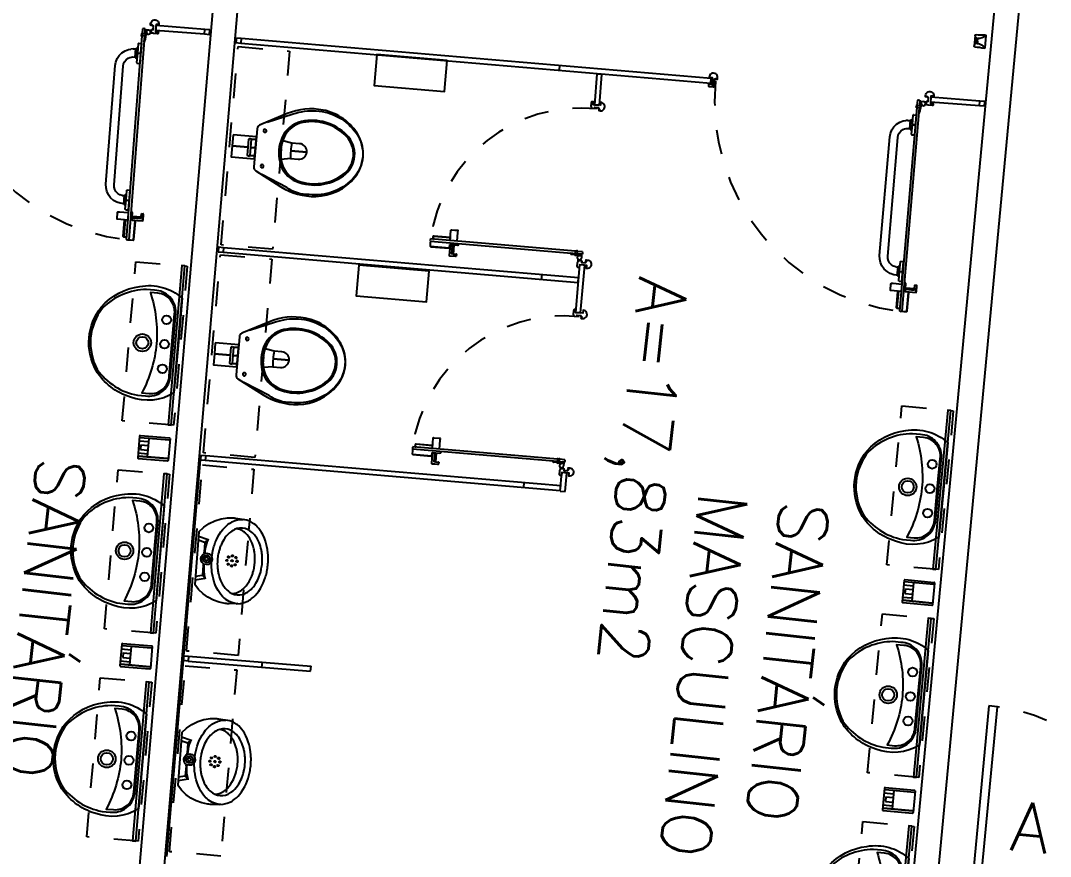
# Model space of a CAD drawing. Extents: x 26 to 324, y 73 to 188.
# Drawn here: x 210.87 to 215.062, y 116.061 to 119.464 of the extents above; entities that cross this region are included whole.
import ezdxf

# ---------------------------------------------------------------- set-up
doc = ezdxf.new("R2010")
doc.units = 0
doc.header["$LTSCALE"] = 0.01
doc.header["$MEASUREMENT"] = 0
doc.linetypes.add('CONTINU', pattern=[0])
doc.linetypes.add('HIDDEN', pattern=[0.375, 0.25, -0.125])
doc.layers.get('0').update_dxf_attribs({"linetype": 'CONTINUOUS'})
for name, color, linetype in [('AR-ALV', 2, 'CONTINUOUS'), ('AR-ALV-VT1', 2, 'CONTINUOUS'), ('AR-DIV-SAN', 2, 'CONTINUOUS'), ('AR-ESQ', 2, 'CONTINUOUS'), ('AR-SAN', 7, 'CONTINUOUS'), ('AR-SUS', 1, 'HIDDEN'), ('AREA', 2, 'CONTINUOUS'), ('BL-DIV-PRJ', 2, 'HIDDEN'), ('BL-DIV-VT2', 2, 'CONTINUOUS'), ('BL-ESQ-02', 62, 'CONTINUOUS'), ('BL-ESQ-PRJ', 1, 'HIDDEN'), ('BL-POR-01', 2, 'CONTINUOUS'), ('BL-POR-02', 1, 'CONTINUOUS'), ('BL-POR-PRJ', 1, 'HIDDEN'), ('BL-SAN-01', 1, 'CONTINUOUS'), ('BL-SAN-02', 1, 'CONTINUOUS'), ('DT-ESQ-VT1', 1, 'CONTINUOUS')]:
    doc.layers.add(name, color=color, linetype=linetype)
doc.styles.get("Standard").update_dxf_attribs({"font": 'simplex.shx'})
doc.styles.add('UNB-100-1', font='simplex.shx', dxfattribs={"height": 0.2})

# ---------------------------------------------------------------- blocks, each defined once
blk = doc.blocks.new('pm01-p')
at = {"layer": 'BL-ESQ-02', "color": 2}
for p, q in [((0.01, 0.025), (0.01, 0.125)), ((0.04, 0.125), (0.01, 0.125)), ((0.04, 0.025), (0.04, 0.125)), ((0.04, 0.025), (0.01, 0.025))]:
    blk.add_line(p, q, dxfattribs=at)
for points in [[(0.041, 0.926), (0.041, 0.126), (0.076, 0.126), (0.076, 0.926)], [(0.04, 0.075), (0.04, 0.09), (0.05, 0.09), (0.05, 0.075)], [(0.842, 0.075), (0.842, 0.09), (0.832, 0.09), (0.832, 0.075)], [(0.872, 0.025), (0.842, 0.025), (0.842, 0.125), (0.872, 0.125)]]:
    blk.add_lwpolyline(points, close=True, dxfattribs=at)
at = {"layer": 'BL-ESQ-02', "color": 1}
for points in [[(0, 0.1275), (0, 0.15), (-0.0225, 0.15), (-0.0225, 0.1505), (0.0005, 0.1505), (0.0005, 0.1275)], [(0, 0.0225), (0, 0), (-0.0225, 0), (-0.0225, -0.0005), (0.0005, -0.0005), (0.0005, 0.0225)]]:
    blk.add_lwpolyline(points, close=True, dxfattribs=at)
at = {"layer": 'BL-ESQ-02', "color": 2}
blk.add_lwpolyline([(0.01, 0.115), (0, 0.115), (0, 0.035), (0.01, 0.035)], dxfattribs=at)
at = {"layer": 'BL-ESQ-PRJ', "color": 1}
blk.add_arc((0.041, 0.126), 0.8008, 1.0013, 87.4949, dxfattribs=at)
at = {"layer": 'DT-ESQ-VT1'}
for points in [[(0.041, 0.126), (0.066, 0.126), (0.066, 0.125), (0.041, 0.125)], [(0.04, 0.125), (0.04, 0.1), (0.041, 0.1), (0.041, 0.125)]]:
    blk.add_lwpolyline(points, close=True, dxfattribs=at)
blk = doc.blocks.new('espe 65x80-p')
at = {"layer": 'BL-SAN-02'}
blk.add_lwpolyline([(-0.325, 0), (0.325, 0), (0.325, -0.0125), (-0.325, -0.0125)], close=True, dxfattribs=at)
blk = doc.blocks.new('sbsp01-p')
at = {"layer": 'BL-SAN-01'}
for p, q in [((-0.0444, 0), (0.0444, 0)), ((-0.0469, -0.122), (-0.0469, -0.0025)), ((-0.0376, -0.0025), (-0.0376, -0.122)), ((0.0376, -0.122), (0.0376, -0.0025)), ((0.0376, -0.0025), (0.0376, -0.122)), ((0.0469, -0.122), (0.0469, -0.0025)), ((-0.0444, -0.1245), (0.0444, -0.1245)), ((-0.0376, -0.0861), (0.0376, -0.0861))]:
    blk.add_line(p, q, dxfattribs=at)
for centre, start, end in [((-0.0444, -0.0025), 90, 180), ((0.0444, -0.0025), 360, 90), ((-0.0351, -0.0025), 90, 180), ((0.0351, -0.0025), 360, 90), ((-0.0444, -0.122), 180, 270), ((-0.0351, -0.122), 180, 270), ((0.0351, -0.122), 270, 360), ((0.0444, -0.122), 270, 360)]:
    blk.add_arc(centre, 0.0025, start, end, dxfattribs=at)
at = {"layer": 'BL-SAN-02'}
for p, q in [((-0.0247, -0.1245), (-0.0247, -0.0861)), ((-0.0096, -0.1161), (-0.0096, -0.0861)), ((-0.0096, -0.1161), (0.0096, -0.1161)), ((0.0096, -0.1161), (0.0096, -0.0861)), ((0.0247, -0.1245), (0.0247, -0.0861))]:
    blk.add_line(p, q, dxfattribs=at)
blk = doc.blocks.new('lvtr-rv02-p')
at = {"layer": 'BL-SAN-01'}
for points in [[(0, -0.3635, -0.144168), (-0.1293, -0.3244, -0.185604), (-0.226, -0.175, -0.232284), (-0.1936, 0), (0, 0), (0.1936, 0, -0.232284), (0.226, -0.175, -0.185604), (0.1293, -0.3244, -0.144168)], [(0, -0.0248), (-0.1266, -0.0248, 0.424817), (-0.2051, -0.1005), (-0.2051, -0.1305, -0.098986), (0, -0.0877, -0.098986), (0.2051, -0.1305), (0.2051, -0.1005, 0.424817), (0.1266, -0.0248)]]:
    blk.add_lwpolyline(points, format="xyb", close=True, dxfattribs=at)
blk.add_lwpolyline([(0, -0.0204), (-0.1332, -0.0204, 0.414534), (-0.216, -0.114), (-0.216, -0.1469, 0.196692), (-0.1255, -0.3189, 0.143936), (0, -0.3569, 0.143936), (0.1255, -0.3189, 0.196692), (0.216, -0.1469), (0.216, -0.114, 0.414534), (0.1332, -0.0204), (0, -0.0204)], format="xyb", dxfattribs=at)
blk.add_circle((0.0012, -0.1456), 0.0246, dxfattribs=at)
at = {"layer": 'BL-SAN-02'}
for centre, radius in [((-0.1, -0.0552), 0.0181), ((-0.0004, -0.0552), 0.0181), ((0.1, -0.0552), 0.0181), ((0.0012, -0.1456), 0.0355)]:
    blk.add_circle(centre, radius, dxfattribs=at)
blk = doc.blocks.new('brra-ap01-p')
at = {"layer": 'BL-POR-02', "linetype": 'CONTINU'}
for points in [[(-0.3399, 0), (-0.2586, 0)], [(-0.3399, -0.0112), (-0.3399, 0)], [(-0.3399, -0.0112), (-0.3396, -0.0122)], [(-0.3396, -0.0122), (-0.3388, -0.0129)], [(-0.3388, -0.0129), (-0.3378, -0.0132)], [(-0.3378, -0.0132), (-0.3008, -0.0132)], [(-0.3193, -0.0191), (-0.3193, -0.0132)], [(-0.3193, -0.0191), (-0.2795, -0.0191)], [(-0.3193, -0.0191), (-0.319, -0.0201)], [(-0.319, -0.0201), (-0.3183, -0.0208)], [(-0.3183, -0.0208), (-0.3173, -0.0211)], [(-0.3173, -0.0211), (-0.2815, -0.0211)], [(-0.3159, -0.0211), (-0.3154, -0.0357)], [(-0.3154, -0.0357), (-0.3119, -0.0501)], [(-0.3008, -0.0132), (-0.3008, 0)], [(-0.3008, -0.003), (-0.2992, -0.003)], [(-0.2992, -0.0132), (-0.2992, 0)], [(-0.2992, -0.0132), (-0.2607, -0.0132)], [(-0.2829, -0.0303), (-0.2829, -0.0211)], [(-0.2829, -0.0303), (-0.2807, -0.0398)], [(-0.2815, -0.0211), (-0.2805, -0.0208)], [(-0.2807, -0.0398), (-0.276, -0.0488)], [(-0.2805, -0.0208), (-0.2798, -0.0201)], [(-0.2798, -0.0201), (-0.2795, -0.0191)], [(-0.2795, -0.0191), (-0.2795, -0.0132)], [(-0.2607, -0.0132), (-0.2596, -0.0129)], [(-0.2596, -0.0129), (-0.2589, -0.0122)], [(-0.2589, -0.0122), (-0.2586, -0.0112)], [(-0.2586, -0.0112), (-0.2586, 0)], [(0.3399, 0), (0.2586, 0)], [(0.2586, -0.0112), (0.2586, 0)], [(0.2589, -0.0122), (0.2586, -0.0112)], [(0.2596, -0.0129), (0.2589, -0.0122)], [(0.2607, -0.0132), (0.2596, -0.0129)], [(0.2992, -0.0132), (0.2607, -0.0132)], [(0.2795, -0.0191), (0.2795, -0.0132)], [(0.2795, -0.0191), (0.3193, -0.0191)], [(0.2795, -0.0191), (0.2798, -0.0201)], [(0.2797, -0.0424), (0.282, -0.0361)], [(0.2798, -0.0201), (0.2805, -0.0208)], [(0.2805, -0.0208), (0.2815, -0.0211)], [(0.2815, -0.0211), (0.3173, -0.0211)], [(0.282, -0.0361), (0.2829, -0.0303)], [(0.2829, -0.0303), (0.2829, -0.0211)], [(0.2992, -0.0132), (0.2992, 0)], [(0.3008, -0.003), (0.2992, -0.003)], [(0.3008, -0.0132), (0.3008, 0)], [(0.3378, -0.0132), (0.3008, -0.0132)], [(0.3119, -0.0501), (0.3143, -0.0404)], [(0.3155, -0.0319), (0.3143, -0.0404)], [(0.3155, -0.0319), (0.3159, -0.0211)], [(0.3173, -0.0211), (0.3183, -0.0208)], [(0.3183, -0.0208), (0.319, -0.0201)], [(0.319, -0.0201), (0.3193, -0.0191)], [(0.3193, -0.0191), (0.3193, -0.0132)], [(0.3388, -0.0129), (0.3378, -0.0132)], [(0.3396, -0.0122), (0.3388, -0.0129)], [(0.3399, -0.0112), (0.3396, -0.0122)], [(0.3399, -0.0112), (0.3399, 0)], [(-0.3119, -0.0501), (-0.3054, -0.0639)], [(-0.3054, -0.0639), (-0.296, -0.0763)], [(-0.296, -0.0763), (-0.2842, -0.0864)], [(-0.276, -0.0488), (-0.269, -0.0566)], [(-0.269, -0.0566), (-0.2605, -0.0622)], [(-0.2605, -0.0622), (-0.2514, -0.0655)], [(-0.2514, -0.0655), (-0.2423, -0.0665)], [(-0.2423, -0.0665), (0.2423, -0.0665)], [(0.2423, -0.0665), (0.2514, -0.0655)], [(0.2514, -0.0655), (0.2605, -0.0622)], [(0.2605, -0.0622), (0.269, -0.0566)], [(0.269, -0.0566), (0.276, -0.0488)], [(0.276, -0.0488), (0.2797, -0.0424)], [(0.2842, -0.0864), (0.296, -0.0763)], [(0.296, -0.0763), (0.3054, -0.0639)], [(0.3054, -0.0639), (0.3119, -0.0501)], [(-0.2842, -0.0864), (-0.2709, -0.0938)], [(-0.2709, -0.0938), (-0.2567, -0.0981)], [(-0.2567, -0.0981), (-0.2423, -0.0995)], [(-0.2423, -0.0995), (0.2423, -0.0995)], [(0.2423, -0.0995), (0.2567, -0.0981)], [(0.2567, -0.0981), (0.2709, -0.0938)], [(0.2709, -0.0938), (0.2842, -0.0864)]]:
    blk.add_lwpolyline(points, dxfattribs=at)
blk = doc.blocks.new('PB 02-P')
at = {"layer": 'BL-POR-01'}
for p, q in [((0.0011, -0.0122), (0.0031, -0.0112)), ((0.0011, -0.0122), (0.0011, -0.0162)), ((0.0011, -0.0162), (0.0031, -0.0172)), ((0.8406, -0.0068), (0.8406, -0.0283)), ((0.8406, -0.027), (0.8406, -0.0323)), ((0.8406, -0.027), (0.8406, -0.0323)), ((0.8434, -0.0283), (0.8406, -0.0283)), ((0.8406, -0.0376), (0.8406, -0.0323)), ((0.8406, -0.0376), (0.8406, -0.0323)), ((0.8406, -0.0363), (0.8406, -0.8679)), ((0.8434, -0.0363), (0.8406, -0.0363)), ((0.8506, -0.0068), (0.8506, -0.0283)), ((0.8546, -0.0098), (0.8506, -0.0098)), ((0.8506, -0.0098), (0.8506, -0.0283)), ((0.8546, -0.0283), (0.8506, -0.0283)), ((0.8506, -0.0363), (0.8506, -0.8679)), ((0.8546, -0.0363), (0.8506, -0.0363)), ((0.8506, -0.0363), (0.8506, -0.0598)), ((0.8546, -0.0283), (0.8536, -0.0283)), ((0.8546, -0.0363), (0.8536, -0.0363)), ((0.8546, -0.0098), (0.8661, -0.0098)), ((0.8546, -0.027), (0.8546, -0.0323)), ((0.8546, -0.0376), (0.8546, -0.0323)), ((0.8576, -0.0098), (0.8576, -0.0183)), ((0.8755, -0.0098), (0.8755, -0.0219)), ((0.8406, -0.7883), (0.8406, -0.7903)), ((0.8406, -0.8583), (0.8406, -0.8563)), ((0.8506, -0.8659), (0.8506, -0.8679))]:
    blk.add_line(p, q, dxfattribs=at)
at = {"layer": 'BL-POR-01', "extrusion": (0, 0, -1)}
blk.add_line((0.8775, -0.0218), (0.8775, -0.0074), dxfattribs=at)
at = {"layer": 'BL-POR-01'}
for points in [[(0.0031, -0.0112), (0.0121, -0.0112), (0.0121, -0.0065), (0.0096, -0.0079), (0.0096, 0.0079), (0.0121, 0.0065), (0.0121, 0.0097), (0.0161, 0.0097, 0.414214), (0.0166, 0.0102), (0.0166, 0.0107), (0.0155, 0.0107), (0.0155, 0.0122), (0.0206, 0.0122), (0.0206, 0.0107), (0.0196, 0.0107), (0.0196, 0.0102, 0.414214), (0.0201, 0.0097), (0.0221, 0.0097), (0.0221, 0.0157, 1.020821), (-0.0119, 0.015), (0, 0.015), (0, -0.015), (-0.012, -0.015), (-0.0119, -0.0193, 0.414214), (-0.0079, -0.0233), (0.0081, -0.0233, 0.414214), (0.0121, -0.0193), (0.0121, -0.0172), (0.0031, -0.0172)], [(0.8775, -0.0074), (0.8821, -0.0065), (0.8846, -0.0079), (0.8846, 0.0079), (0.8821, 0.0065), (0.8821, 0.0097), (0.8782, 0.0097, -0.414214), (0.8777, 0.0102), (0.8777, 0.0107), (0.8787, 0.0107), (0.8787, 0.0122), (0.8736, 0.0122), (0.8736, 0.0107), (0.8747, 0.0107), (0.8747, 0.0102, -0.414214), (0.8742, 0.0097), (0.8721, 0.0097), (0.8721, 0.0157, -1.020821), (0.9061, 0.015), (0.8942, 0.015), (0.8942, -0.015), (0.9062, -0.015), (0.9061, -0.0193, -0.414214), (0.9021, -0.0233), (0.8861, -0.0233, 0.164993), (0.881, -0.0218), (0.8761, -0.0218)]]:
    blk.add_lwpolyline(points, format="xyb", dxfattribs=at)
for centre, radius, start, end in [((0.8456, -0.0183), 0.0125, 66.4218, 113.5782), ((0.8548, -0.0376), 0.0002, 180, 270), ((0.8661, -0.0183), 0.0085, 180, 53.1302), ((0.8661, -0.0183), 0.0085, 303.9765, 90), ((0.8761, -0.0258), 0.004, 90, 143.1302), ((0.8755, -0.0078), 0.002, 270, 0.0482), ((0.8456, -0.8564), 0.0125, 246.4218, 293.5782), ((0.8691, -0.8663), 0.00152, 269.3504, 0)]:
    blk.add_arc(centre, radius, start, end, dxfattribs=at)
at = {"layer": 'BL-POR-02'}
for p, q in [((0.8386, -0.0275), (0.8386, -0.0323)), ((0.8386, -0.0371), (0.8386, -0.0323)), ((0.8387, -0.0273), (0.8391, -0.0269)), ((0.8387, -0.0373), (0.8391, -0.0377)), ((0.8404, -0.0268), (0.8393, -0.0268)), ((0.8404, -0.0378), (0.8393, -0.0378)), ((0.8506, -0.0283), (0.8406, -0.0283)), ((0.8506, -0.0363), (0.8406, -0.0363)), ((0.8546, -0.0098), (0.8546, -0.0283)), ((0.8546, -0.0363), (0.8546, -0.0518)), ((0.8559, -0.0268), (0.8548, -0.0268)), ((0.8559, -0.0378), (0.8548, -0.0378)), ((0.8565, -0.0273), (0.8561, -0.0269)), ((0.8565, -0.0373), (0.8561, -0.0377)), ((0.8566, -0.0275), (0.8566, -0.0323)), ((0.8566, -0.0371), (0.8566, -0.0323)), ((0.7966, -0.7847), (0.7966, -0.7627)), ((0.7971, -0.7622), (0.7971, -0.7597)), ((0.7971, -0.7852), (0.7971, -0.7622)), ((0.7971, -0.7878), (0.7971, -0.7852)), ((0.8051, -0.7592), (0.7976, -0.7592)), ((0.8406, -0.7883), (0.7976, -0.7883)), ((0.8406, -0.7592), (0.8051, -0.7592)), ((0.8051, -0.7592), (0.8051, -0.7592)), ((0.8286, -0.7883), (0.8286, -0.8563)), ((0.8406, -0.7883), (0.8286, -0.7883)), ((0.8296, -0.7883), (0.8296, -0.8563)), ((0.8571, -0.7879), (0.8571, -0.7569)), ((0.8586, -0.7879), (0.8571, -0.7879)), ((0.8586, -0.7711), (0.8941, -0.7711)), ((0.8586, -0.7879), (0.8586, -0.7711)), ((0.8586, -0.7778), (0.8941, -0.7778)), ((0.8586, -0.7869), (0.9016, -0.7869)), ((0.8691, -0.7879), (0.8586, -0.7879)), ((0.8706, -0.8664), (0.8706, -0.7894)), ((0.8941, -0.7711), (0.8941, -0.7583)), ((0.8941, -0.7711), (0.8941, -0.7778)), ((0.8946, -0.7578), (0.9016, -0.7578)), ((0.9021, -0.7608), (0.9021, -0.7583)), ((0.9021, -0.7838), (0.9021, -0.7608)), ((0.9021, -0.7864), (0.9021, -0.7838)), ((0.9026, -0.7833), (0.9026, -0.7613)), ((0.8406, -0.8573), (0.8306, -0.8573)), ((0.8406, -0.8583), (0.8306, -0.8583)), ((0.8506, -0.8679), (0.8586, -0.8679)), ((0.8586, -0.8679), (0.8691, -0.8679))]:
    blk.add_line(p, q, dxfattribs=at)
for points in [[(0.8286, -0.8565), (0.8286, -0.8565, -0.414214), (0.8271, -0.855), (0.8271, -0.7913, -0.414214), (0.8286, -0.7898)], [(0.8706, -0.8664), (0.8706, -0.8664, 0.414214), (0.8721, -0.8649), (0.8721, -0.7909, 0.414214), (0.8706, -0.7894)]]:
    blk.add_lwpolyline(points, format="xyb", dxfattribs=at)
for centre, radius, start, end in [((0.8388, -0.0275), 0.0002, 135, 180), ((0.8388, -0.0371), 0.0002, 180, 225), ((0.8393, -0.027), 0.0002, 90, 135), ((0.8393, -0.0376), 0.0002, 225, 270), ((0.8404, -0.027), 0.0002, 0, 90), ((0.8404, -0.0376), 0.0002, 270, 0), ((0.8548, -0.027), 0.0002, 90, 180), ((0.8559, -0.027), 0.0002, 45, 90), ((0.8559, -0.0376), 0.0002, 270, 315), ((0.8564, -0.0275), 0.0002, 0, 45), ((0.8564, -0.0275), 0.0002, 0, 45), ((0.8564, -0.0371), 0.0002, 315, 0), ((0.8438, -0.0523), 0.0108, 316.1986, 2.6893), ((0.8518, -0.757), 0.00526, 1.1472, 103.7156), ((0.7971, -0.7627), 0.0005, 90, 180), ((0.7971, -0.7847), 0.0005, 180, 270), ((0.7976, -0.7597), 0.0005, 90, 180), ((0.7976, -0.7878), 0.0005, 180, 270), ((0.8691, -0.7894), 0.0015, 0, 90), ((0.8946, -0.7583), 0.0005, 90, 180), ((0.9016, -0.7583), 0.0005, 0, 90), ((0.9016, -0.7864), 0.0005, 270, 0), ((0.9021, -0.7613), 0.0005, 0, 90), ((0.9021, -0.7833), 0.0005, 270, 0), ((0.8306, -0.8563), 0.002, 180, 270), ((0.8306, -0.8563), 0.001, 180, 270)]:
    blk.add_arc(centre, radius, start, end, dxfattribs=at)
at = {"layer": 'BL-POR-PRJ'}
blk.add_arc((0.8753, -0.0095), 0.8599, 179.2199, 268.0189, dxfattribs=at)
at = {"layer": 'BL-POR-01', "xscale": -1, "rotation": 270}
blk.add_blockref('brra-ap01-p', (0.8406, -0.4071), dxfattribs=at)
blk = doc.blocks.new('cabd-01-p')
at = {"layer": 'BL-SAN-01', "linetype": 'Continuous'}
for p, q in [((0.0242, 0.022), (-0.0242, 0.022)), ((0.0218, -0.022), (-0.0218, -0.022)), ((-0.011, -0.014), (-0.011, -0.0153)), ((-0.0002, -0.0181), (-0.0078, -0.0181)), ((0, -0.0105), (-0.0075, -0.0105)), ((0, -0.0105), (0.0075, -0.0105)), ((0.0002, -0.0181), (0.0078, -0.0181)), ((0.011, -0.014), (0.011, -0.0153))]:
    blk.add_line(p, q, dxfattribs=at)
for centre, radius, start, end in [((-0.0242, 0.0193), 0.00273, 90, 189.936), ((-0.1992, -0.0097), 0.1746, 357.0074, 9.4188), ((-0.0511, -0.0118), 0.0411, 0.4162, 52.9587), ((0.0511, -0.0118), 0.0411, 127.2842, 179.6069), ((0.0237, 0.0188), 0.00325, 360, 80.064), ((0.1992, -0.0097), 0.1746, 170.5977, 182.9925), ((-0.0218, -0.0189), 0.00306, 177.5334, 270), ((-0.0371, 0.071), 0.0938, 278.6438, 288.2246), ((-0.0075, -0.014), 0.0035, 89.5021, 180.05), ((-0.0079, -0.015), 0.00316, 186.405, 273.1317), ((0.0075, -0.014), 0.0035, 359.95, 90.4979), ((0.0079, -0.015), 0.00316, 266.8683, 353.595), ((0.0371, 0.071), 0.0938, 251.7754, 261.3431), ((0.0215, -0.0188), 0.00328, 273.9857, 359.4889)]:
    blk.add_arc(centre, radius, start, end, dxfattribs=at)
blk = doc.blocks.new('pg04-p')
at = {"layer": 'AR-SUS'}
blk.add_lwpolyline([(-0.65, 0.21), (0, 0.21), (0, 0), (-0.65, 0)], close=True, dxfattribs=at)
blk = doc.blocks.new('mict-01-p')
at = {"layer": 'BL-SAN-01', "linetype": 'CONTINU'}
for points in [[(-0.1079, 0), (-0.1275, -0.0178), (-0.1441, -0.0384), (-0.1575, -0.0612)], [(-0.1079, 0), (0.1079, 0)], [(-0.09, 0), (-0.0796, -0.0399)], [(-0.0748, 0), (-0.068, -0.0261)], [(0.068, -0.0262), (0.0748, 0)], [(0.0796, -0.0399), (0.09, 0)], [(0.1553, -0.0569), (0.1422, -0.0358), (0.1264, -0.0167), (0.1079, 0)], [(-0.0529, -0.0334), (-0.063, -0.0353), (-0.073, -0.0378), (-0.0828, -0.0409)], [(-0.0666, -0.0274), (-0.0262, -0.0274)], [(-0.0216, -0.0316), (-0.0325, -0.0316), (-0.0427, -0.0322), (-0.0529, -0.0334)], [(-0.0228, -0.0291), (-0.0238, -0.0282), (-0.0249, -0.0276), (-0.0262, -0.0274)], [(0, -0.0161), (-0.009, -0.0179), (-0.0164, -0.0229), (-0.0213, -0.0302), (-0.0231, -0.0392)], [(-0.0231, -0.0392), (-0.0213, -0.0483), (-0.0164, -0.0556), (-0.009, -0.0606), (0, -0.0624)], [(-0.0218, -0.0328), (-0.0222, -0.0302), (-0.0228, -0.0291)], [(0.0231, -0.0392), (0.0213, -0.0302), (0.0164, -0.0229), (0.009, -0.0179), (0, -0.0161)], [(0, -0.0624), (0.009, -0.0606), (0.0164, -0.0556), (0.0213, -0.0483), (0.0231, -0.0392)], [(0.0529, -0.0334), (0.0427, -0.0322), (0.0325, -0.0316), (0.0216, -0.0316)], [(0.0228, -0.0291), (0.0222, -0.0302), (0.0218, -0.0328)], [(0.0262, -0.0274), (0.0249, -0.0276), (0.0238, -0.0282), (0.0228, -0.0291)], [(0.0262, -0.0274), (0.0666, -0.0274)], [(0.0828, -0.0409), (0.073, -0.0378), (0.063, -0.0353), (0.0529, -0.0334)], [(-0.1575, -0.0612), (-0.1672, -0.0858), (-0.1732, -0.1116), (-0.1752, -0.138)], [(-0.0912, -0.0774), (-0.1028, -0.0827), (-0.1139, -0.0888), (-0.1246, -0.0957)], [(-0.0578, -0.0666), (-0.0691, -0.0696), (-0.0803, -0.0733), (-0.0912, -0.0774)], [(-0.0056, -0.0839), (0, -0.0838)], [(0, -0.0838), (0.0056, -0.0839)], [(0.0912, -0.0774), (0.0803, -0.0733), (0.0691, -0.0696), (0.0578, -0.0666)], [(0.1246, -0.0957), (0.1139, -0.0888), (0.1028, -0.0827), (0.0912, -0.0774)], [(0.1746, -0.1284), (0.1718, -0.1037), (0.1652, -0.0798), (0.1553, -0.0569)], [(-0.1246, -0.0957), (-0.1324, -0.1017), (-0.1398, -0.1082), (-0.1468, -0.1152)], [(-0.1056, -0.1173), (-0.0985, -0.112), (-0.0911, -0.1071), (-0.0833, -0.1028)], [(-0.0833, -0.1028), (-0.0761, -0.0993), (-0.0687, -0.0962), (-0.0611, -0.0935)], [(0.0611, -0.0935), (0.0687, -0.0962), (0.0761, -0.0993), (0.0833, -0.1028)], [(0.0833, -0.1028), (0.0911, -0.1071), (0.0985, -0.112), (0.1056, -0.1173)], [(0.1468, -0.1152), (0.1398, -0.1082), (0.1324, -0.1017), (0.1246, -0.0957)], [(-0.1752, -0.138), (-0.1751, -0.1418)], [(-0.1751, -0.1418), (-0.1748, -0.1456)], [(-0.1748, -0.1456), (-0.1716, -0.1807)], [(-0.1579, -0.1296), (-0.1654, -0.1438), (-0.1702, -0.1591), (-0.1722, -0.175)], [(-0.1363, -0.1749), (-0.1354, -0.1639), (-0.1325, -0.1532), (-0.1278, -0.1432)], [(-0.1278, -0.1432), (-0.1244, -0.1378), (-0.1208, -0.1326), (-0.1167, -0.1278)], [(0, -0.1396), (-0.0017, -0.1401), (-0.0029, -0.1413), (-0.0033, -0.1429)], [(-0.0033, -0.1429), (-0.0029, -0.1446), (-0.0017, -0.1458), (0, -0.1462)], [(0.0033, -0.1429), (0.0029, -0.1413), (0.0017, -0.1401), (0, -0.1396)], [(0, -0.1462), (0.0017, -0.1458), (0.0029, -0.1446), (0.0033, -0.1429)], [(0.1167, -0.1278), (0.1208, -0.1326), (0.1244, -0.1378), (0.1278, -0.1432)], [(0.1278, -0.1432), (0.1325, -0.1532), (0.1353, -0.1639), (0.1363, -0.1749)], [(0.1722, -0.175), (0.1702, -0.1591), (0.1654, -0.1438), (0.1579, -0.1296)], [(0.1716, -0.1807), (0.1748, -0.1456)], [(-0.1579, -0.2203), (-0.1654, -0.2061), (-0.1702, -0.1908), (-0.1722, -0.175)], [(-0.1278, -0.2067), (-0.1325, -0.1967), (-0.1354, -0.186), (-0.1363, -0.1749)], [(-0.1167, -0.2221), (-0.1208, -0.2173), (-0.1244, -0.2121), (-0.1278, -0.2067)], [(0.1363, -0.1749), (0.1355, -0.1861), (0.1327, -0.1968), (0.1278, -0.2067)], [(0.1722, -0.175), (0.1702, -0.1908), (0.1654, -0.2061), (0.1579, -0.2203)], [(-0.1246, -0.2542), (-0.1324, -0.2482), (-0.1398, -0.2417), (-0.1468, -0.2347)], [(-0.0833, -0.2471), (-0.0911, -0.2428), (-0.0985, -0.2379), (-0.1056, -0.2326)], [(-0.0611, -0.2564), (-0.0687, -0.2537), (-0.0761, -0.2506), (-0.0833, -0.2471)], [(0.0833, -0.2471), (0.0761, -0.2506), (0.0687, -0.2537), (0.0611, -0.2564)], [(0.1056, -0.2326), (0.0984, -0.2379), (0.091, -0.2427), (0.0833, -0.2471)], [(0.1167, -0.2221), (0.1134, -0.226), (0.1096, -0.2294), (0.1056, -0.2326)], [(0.1183, -0.2193), (0.1167, -0.2221)], [(0.1468, -0.2347), (0.1398, -0.2417), (0.1324, -0.2482), (0.1246, -0.2542)], [(-0.0912, -0.2725), (-0.1028, -0.2672), (-0.1139, -0.2611), (-0.1246, -0.2542)], [(-0.0578, -0.2833), (-0.0691, -0.2803), (-0.0803, -0.2766), (-0.0912, -0.2725)], [(0, -0.2661), (-0.0056, -0.266)], [(0.0056, -0.266), (0, -0.2661)], [(0.0912, -0.2725), (0.0803, -0.2766), (0.0691, -0.2803), (0.0578, -0.2833)], [(0.1246, -0.2542), (0.1139, -0.2611), (0.1028, -0.2672), (0.0912, -0.2725)]]:
    blk.add_lwpolyline(points, dxfattribs=at)
for points in [[(-0.068, -0.0261, 0.171111), (-0.0674, -0.0271)], [(-0.0674, -0.0271, 0.165838), (-0.0666, -0.0274)], [(0, -0.0323, 1), (0, -0.0462)], [(0, -0.0462, 1), (0, -0.0323)], [(0.0666, -0.0274, 0.165865), (0.0674, -0.0271)], [(0.0674, -0.0271, 0.167578), (0.068, -0.0262)], [(-0.0356, -0.0624, 0.020456), (-0.0578, -0.0666)], [(-0.0245, -0.0611, 0.015745), (-0.0356, -0.0624)], [(-0.0096, -0.0602, 0.010835), (-0.0245, -0.0611)], [(0.0245, -0.0611, 0.010834), (0.0096, -0.0602)], [(0.0356, -0.0624, 0.015746), (0.0245, -0.0611)], [(0.0578, -0.0666, 0.020456), (0.0356, -0.0624)], [(-0.1468, -0.1152), (-0.1509, -0.1197, 0.029431), (-0.1579, -0.1296)], [(-0.1167, -0.1278, -0.02079), (-0.1095, -0.1206), (-0.1056, -0.1173)], [(-0.0611, -0.0935, -0.018627), (-0.0464, -0.0892), (-0.0389, -0.0876)], [(-0.0389, -0.0876, -0.015081), (-0.0241, -0.0852), (-0.0167, -0.0845)], [(-0.0167, -0.0845, -0.013894), (-0.0056, -0.0839)], [(0.0056, -0.0839, -0.013893), (0.0167, -0.0845)], [(0.0167, -0.0845), (0.0241, -0.0852, -0.015079), (0.0389, -0.0876)], [(0.0389, -0.0876), (0.0464, -0.0892, -0.018629), (0.0611, -0.0935)], [(0.1056, -0.1173), (0.1095, -0.1206, -0.020807), (0.1167, -0.1278)], [(0.1579, -0.1296, 0.029418), (0.1509, -0.1197), (0.1468, -0.1152)], [(0.1752, -0.137, 0.025512), (0.1746, -0.1284)], [(0.1748, -0.1456, 0.025489), (0.1752, -0.137)], [(0.1278, -0.2067), (0.1247, -0.211, 0.021616), (0.1183, -0.2193)], [(-0.1468, -0.2347), (-0.1509, -0.2302, -0.029425), (-0.1579, -0.2203)], [(-0.1056, -0.2326), (-0.1095, -0.2293, -0.020785), (-0.1167, -0.2221)], [(0.1579, -0.2203, -0.029412), (0.1509, -0.2302), (0.1468, -0.2347)], [(-0.0389, -0.2623), (-0.0464, -0.2607, -0.018629), (-0.0611, -0.2564)], [(-0.0356, -0.2875, -0.020458), (-0.0578, -0.2833)], [(-0.0167, -0.2654), (-0.0241, -0.2647, -0.015082), (-0.0389, -0.2623)], [(-0.0245, -0.2888, -0.015736), (-0.0356, -0.2875)], [(0, -0.29, -0.017738), (-0.0245, -0.2888)], [(-0.0056, -0.266, -0.012778), (-0.0167, -0.2654)], [(0.0245, -0.2888, -0.017738), (0, -0.29)], [(0.0167, -0.2654, -0.012778), (0.0056, -0.266)], [(0.0389, -0.2623, -0.015081), (0.0241, -0.2647), (0.0167, -0.2654)], [(0.0356, -0.2875, -0.015738), (0.0245, -0.2888)], [(0.0578, -0.2833, -0.020458), (0.0356, -0.2875)], [(0.0611, -0.2564, -0.018631), (0.0464, -0.2607), (0.0389, -0.2623)]]:
    blk.add_lwpolyline(points, format="xyb", dxfattribs=at)
at = {"layer": 'BL-SAN-02', "linetype": 'CONTINU'}
for points in [[(-0.0765, -0.0387, 0.103789), (-0.0727, -0.0353)], [(-0.0727, -0.0353, 0.103814), (-0.0706, -0.0307)], [(-0.0691, -0.0283, 0.171059), (-0.0706, -0.0307)], [(-0.0666, -0.0274, 0.171013), (-0.0691, -0.0283)], [(0.0691, -0.0283, 0.171039), (0.0666, -0.0274)], [(0.0706, -0.0307, 0.171066), (0.0691, -0.0283)], [(0.0706, -0.0307, 0.103794), (0.0727, -0.0353)], [(0.0727, -0.0353, 0.10378), (0.0765, -0.0387)], [(-0.122, -0.1819, -0.049984), (-0.1275, -0.1712)], [(-0.1109, -0.1959), (-0.1149, -0.1915, -0.029703), (-0.122, -0.1819)], [(0.122, -0.1819, -0.02971), (0.1149, -0.1915), (0.1109, -0.1959)], [(0.1275, -0.1712, -0.049987), (0.122, -0.1819)], [(-0.0333, -0.2333), (-0.0407, -0.2318, -0.016264), (-0.0554, -0.228)], [(-0.0222, -0.2349, -0.015641), (-0.0333, -0.2333)], [(-0.0111, -0.2358, -0.013172), (-0.0222, -0.2349)], [(0, -0.2361, -0.014052), (-0.0111, -0.2358)], [(0.0111, -0.2358, -0.014051), (0, -0.2361)], [(0.0222, -0.2349, -0.013172), (0.0111, -0.2358)], [(0.0333, -0.2333, -0.015643), (0.0222, -0.2349)], [(0.0554, -0.228, -0.016262), (0.0407, -0.2318), (0.0333, -0.2333)]]:
    blk.add_lwpolyline(points, format="xyb", dxfattribs=at)
for points in [[(0, -0.0244), (-0.0075, -0.0264), (-0.0128, -0.0317), (-0.0149, -0.0392)], [(-0.0149, -0.0392), (-0.0128, -0.0468), (-0.0075, -0.0521), (0, -0.0541)], [(0.0149, -0.0392), (0.0128, -0.0317), (0.0075, -0.0264), (0, -0.0244)], [(0, -0.0541), (0.0075, -0.0521), (0.0128, -0.0468), (0.0149, -0.0392)], [(-0.0146, -0.125), (-0.0163, -0.1255), (-0.0175, -0.1267), (-0.0179, -0.1283)], [(-0.0113, -0.1283), (-0.0118, -0.1267), (-0.0129, -0.1255), (-0.0146, -0.125)], [(0, -0.119), (-0.0017, -0.1194), (-0.0029, -0.1206), (-0.0033, -0.1223)], [(-0.0033, -0.1223), (-0.0029, -0.1239), (-0.0017, -0.1251), (0, -0.1256)], [(0.0033, -0.1223), (0.0029, -0.1206), (0.0017, -0.1194), (0, -0.119)], [(0, -0.1256), (0.0017, -0.1251), (0.0029, -0.1239), (0.0033, -0.1223)], [(0.0146, -0.125), (0.0129, -0.1255), (0.0118, -0.1267), (0.0113, -0.1283)], [(0.0179, -0.1283), (0.0175, -0.1267), (0.0163, -0.1255), (0.0146, -0.125)], [(-0.1275, -0.1712), (-0.1297, -0.1649), (-0.1312, -0.1585), (-0.1321, -0.152)], [(-0.0207, -0.1396), (-0.0223, -0.1401), (-0.0235, -0.1413), (-0.024, -0.1429)], [(-0.024, -0.1429), (-0.0235, -0.1446), (-0.0223, -0.1458), (-0.0207, -0.1462)], [(-0.0174, -0.1429), (-0.0178, -0.1413), (-0.019, -0.1401), (-0.0207, -0.1396)], [(-0.0207, -0.1462), (-0.019, -0.1458), (-0.0178, -0.1446), (-0.0174, -0.1429)], [(-0.0179, -0.1283), (-0.0175, -0.13), (-0.0163, -0.1312), (-0.0146, -0.1316)], [(-0.0146, -0.1542), (-0.0163, -0.1547), (-0.0175, -0.1559), (-0.0179, -0.1575)], [(-0.0179, -0.1575), (-0.0175, -0.1592), (-0.0163, -0.1604), (-0.0146, -0.1608)], [(-0.0146, -0.1316), (-0.0129, -0.1312), (-0.0118, -0.13), (-0.0113, -0.1283)], [(-0.0113, -0.1575), (-0.0118, -0.1559), (-0.0129, -0.1547), (-0.0146, -0.1542)], [(-0.0146, -0.1608), (-0.0129, -0.1604), (-0.0118, -0.1592), (-0.0113, -0.1575)], [(0, -0.1603), (-0.0017, -0.1607), (-0.0029, -0.1619), (-0.0033, -0.1636)], [(-0.0033, -0.1636), (-0.0029, -0.1652), (-0.0017, -0.1664), (0, -0.1669)], [(0.0033, -0.1636), (0.0029, -0.1619), (0.0017, -0.1607), (0, -0.1603)], [(0, -0.1669), (0.0017, -0.1664), (0.0029, -0.1652), (0.0033, -0.1636)], [(0.0113, -0.1283), (0.0118, -0.13), (0.0129, -0.1312), (0.0146, -0.1316)], [(0.0146, -0.1542), (0.0129, -0.1547), (0.0118, -0.1559), (0.0113, -0.1575)], [(0.0113, -0.1575), (0.0118, -0.1592), (0.0129, -0.1604), (0.0146, -0.1608)], [(0.0146, -0.1316), (0.0163, -0.1312), (0.0175, -0.13), (0.0179, -0.1283)], [(0.0179, -0.1575), (0.0175, -0.1559), (0.0163, -0.1547), (0.0146, -0.1542)], [(0.0146, -0.1608), (0.0163, -0.1604), (0.0175, -0.1592), (0.0179, -0.1575)], [(0.0207, -0.1396), (0.019, -0.1401), (0.0178, -0.1413), (0.0174, -0.1429)], [(0.0174, -0.1429), (0.0178, -0.1446), (0.019, -0.1458), (0.0207, -0.1462)], [(0.024, -0.1429), (0.0235, -0.1413), (0.0223, -0.1401), (0.0207, -0.1396)], [(0.0207, -0.1462), (0.0223, -0.1458), (0.0235, -0.1446), (0.024, -0.1429)], [(0.132, -0.152), (0.1312, -0.1585), (0.1297, -0.1649), (0.1275, -0.1712)], [(-0.0887, -0.2133), (-0.0966, -0.2082), (-0.104, -0.2024), (-0.1109, -0.1959)], [(0.1109, -0.1959), (0.104, -0.2024), (0.0966, -0.2082), (0.0887, -0.2133)], [(-0.0554, -0.228), (-0.0669, -0.224), (-0.078, -0.2191), (-0.0887, -0.2133)], [(0.0887, -0.2133), (0.078, -0.2191), (0.0669, -0.224), (0.0554, -0.228)]]:
    blk.add_lwpolyline(points, dxfattribs=at)
blk = doc.blocks.new('dg 03-p')
at = {"layer": 'BL-DIV-PRJ'}
for p, q in [((-0.02, 0.01), (0, 0.01)), ((-0.02, 0.01), (-0.02, -0.01)), ((-0.02, -0.01), (0, -0.01))]:
    blk.add_line(p, q, dxfattribs=at)
at = {"layer": 'BL-DIV-VT2'}
for p, q in [((0, 0.01), (0, -0.01)), ((0, 0.01), (0, -0.01)), ((0, 0.01), (0.2, 0.01)), ((0.2, -0.01), (0.2, 0.01)), ((0, -0.01), (0.2, -0.01))]:
    blk.add_line(p, q, dxfattribs=at)
blk = doc.blocks.new('pplr01-p')
at = {"layer": 'BL-SAN-01'}
blk.add_lwpolyline([(-0.1435, -0.126), (0.1435, -0.126), (0.1435, 0), (-0.1435, 0), (-0.1435, -0.126)], dxfattribs=at)
blk = doc.blocks.new('baci-rv03-p')
at = {"layer": 'BL-SAN-01', "linetype": 'CONTINU'}
for points in [[(0, 0), (-0.045, 0), (-0.045, -0.0955), (0, -0.0955), (0, -0.075), (-0.0336, -0.075), (-0.0336, -0.0914, -0.414208), (-0.0377, -0.0955, 0.414208), (-0.0336, -0.0914), (-0.0336, -0.075, -0.612706), (-0.0332, -0.066), (0, -0.066)], [(0.045, 0), (0, 0), (0, -0.066), (0.0332, -0.066, -0.612705), (0.0336, -0.075), (0.0336, -0.0914, 0.414214), (0.0377, -0.0955, -0.414214), (0.0336, -0.0914), (0.0336, -0.075), (0, -0.075), (0, -0.0955), (0.045, -0.0955)], [(-0.1765, -0.3568, 0.218885), (-0.0851, -0.5091, 0.307698), (0.0851, -0.5091, 0.220182), (0.1765, -0.3568, 0.14628), (0.1494, -0.212), (0.0928, -0.1044, 0.27842), (0.0781, -0.0955), (-0.0781, -0.0955, 0.278422), (-0.0928, -0.1044), (-0.1495, -0.2122, 0.147871)], [(0.0834, -0.4615, 0.25679), (0.1225, -0.273, 0.250209), (0.0477, -0.1985, 0.148668), (-0.0478, -0.1985, 0.249757), (-0.1225, -0.273, 0.256998), (-0.0834, -0.4615, 0.467142)]]:
    blk.add_lwpolyline(points, format="xyb", close=True, dxfattribs=at)
at = {"layer": 'BL-SAN-02', "linetype": 'Continuous'}
for p, q in [((-0.0319, -0.2418), (-0.0383, -0.2036)), ((0.0319, -0.2418), (0.0383, -0.2036))]:
    blk.add_line(p, q, dxfattribs=at)
at = {"layer": 'BL-SAN-02', "linetype": 'CONTINU'}
for points in [[(-0.0726, -0.1218, 1), (-0.0726, -0.1349)], [(-0.0726, -0.1349, 1), (-0.0726, -0.1218)], [(0.0726, -0.1218, 1), (0.0726, -0.1349)], [(0.0726, -0.1349, 1), (0.0726, -0.1218)], [(0.1081, -0.1337), (0.1505, -0.2363, -0.097347), (0.171, -0.3285, 0.001263), (0.171, -0.3294, -0.230606), (0.0938, -0.4995, -0.360579), (-0.0938, -0.4995, -0.230606), (-0.171, -0.3295, -0.16818), (-0.1505, -0.2363), (-0.106, -0.13)]]:
    blk.add_lwpolyline(points, format="xyb", dxfattribs=at)
blk.add_lwpolyline([(0.0784, -0.4596, 0.252847), (0.119, -0.279, 0.243261), (0.053, -0.2081, 0.174299), (-0.053, -0.2081, 0.243394), (-0.119, -0.2791, 0.252847), (-0.0784, -0.4596, 0.456464)], format="xyb", close=True, dxfattribs=at)
at = {"layer": 'BL-SAN-02', "linetype": 'Continuous', "flags": 128}
for points in [[(0, -0.2397, 0.032093), (-0.0319, -0.2418), (-0.0319, -0.2731, 0.414213), (0, -0.305)], [(0.0319, -0.2732), (0.0319, -0.2418, 0.032092), (0, -0.2397), (0, -0.305, 0.413226)]]:
    blk.add_lwpolyline(points, format="xyb", close=True, dxfattribs=at)
blk = doc.blocks.new('PB 01-P')
at = {"layer": 'BL-POR-01'}
for p, q in [((0.6006, -0.0068), (0.6006, -0.0283)), ((0.6006, -0.027), (0.6006, -0.0323)), ((0.6006, -0.027), (0.6006, -0.0323)), ((0.6034, -0.0283), (0.6006, -0.0283)), ((0.6006, -0.0376), (0.6006, -0.0323)), ((0.6006, -0.0376), (0.6006, -0.0323)), ((0.6006, -0.0363), (0.6006, -0.6279)), ((0.6034, -0.0363), (0.6006, -0.0363)), ((0.6106, -0.0068), (0.6106, -0.0283)), ((0.6146, -0.0098), (0.6106, -0.0098)), ((0.6106, -0.0098), (0.6106, -0.0283)), ((0.6146, -0.0283), (0.6106, -0.0283)), ((0.6106, -0.0363), (0.6106, -0.6279)), ((0.6146, -0.0363), (0.6106, -0.0363)), ((0.6106, -0.0363), (0.6106, -0.0548)), ((0.6146, -0.0283), (0.6136, -0.0283)), ((0.6146, -0.0363), (0.6136, -0.0363)), ((0.6146, -0.0098), (0.6261, -0.0098)), ((0.6146, -0.027), (0.6146, -0.0323)), ((0.6146, -0.0376), (0.6146, -0.0323)), ((0.6176, -0.0098), (0.6176, -0.0183)), ((0.6355, -0.0098), (0.6355, -0.0218)), ((0.6116, -0.0548), (0.6106, -0.0548)), ((0.6006, -0.5483), (0.6006, -0.5503)), ((0.6006, -0.6183), (0.6006, -0.6163)), ((0.6106, -0.6259), (0.6106, -0.6279))]:
    blk.add_line(p, q, dxfattribs=at)
at = {"layer": 'BL-POR-01', "extrusion": (0, 0, -1)}
blk.add_line((0.6375, -0.0218), (0.6375, -0.0074), dxfattribs=at)
at = {"layer": 'BL-POR-01'}
for points in [[(0.0121, -0.0112), (0.0121, -0.0065), (0.0096, -0.0079), (0.0096, 0.0079), (0.0121, 0.0065), (0.0121, 0.0097), (0.0161, 0.0097, 0.414214), (0.0166, 0.0102), (0.0166, 0.0107), (0.0155, 0.0107), (0.0155, 0.0122), (0.0206, 0.0122), (0.0206, 0.0107), (0.0196, 0.0107), (0.0196, 0.0102, 0.414214), (0.0201, 0.0097), (0.0221, 0.0097), (0.0221, 0.0157, 1.020821), (-0.0119, 0.015), (0, 0.015), (0, -0.015), (-0.012, -0.015), (-0.0119, -0.0193, 0.414214), (-0.0079, -0.0233), (0.0081, -0.0233, 0.414214), (0.0121, -0.0193), (0.0121, -0.0172)], [(0.6375, -0.0074), (0.6421, -0.0065), (0.6446, -0.0079), (0.6446, 0.0079), (0.6421, 0.0065), (0.6421, 0.0097), (0.6382, 0.0097, -0.414214), (0.6377, 0.0102), (0.6377, 0.0107), (0.6387, 0.0107), (0.6387, 0.0122), (0.6336, 0.0122), (0.6336, 0.0107), (0.6347, 0.0107), (0.6347, 0.0102, -0.414214), (0.6342, 0.0097), (0.6321, 0.0097), (0.6321, 0.0157, -1.020821), (0.6661, 0.015), (0.6542, 0.015), (0.6542, -0.015), (0.6662, -0.015), (0.6661, -0.0193, -0.414214), (0.6621, -0.0233), (0.6461, -0.0233, 0.164993), (0.641, -0.0218), (0.6361, -0.0218)]]:
    blk.add_lwpolyline(points, format="xyb", dxfattribs=at)
for centre, radius, start, end in [((0.6056, -0.0183), 0.0125, 66.4218, 113.5782), ((0.6148, -0.0376), 0.0002, 180, 270), ((0.6261, -0.0183), 0.0085, 180, 53.1302), ((0.6261, -0.0183), 0.0085, 303.9765, 90), ((0.6361, -0.0258), 0.004, 90, 143.1302), ((0.6355, -0.0078), 0.002, 270, 0.0482), ((0.6056, -0.6164), 0.0125, 246.4218, 293.5782), ((0.6291, -0.6263), 0.00152, 269.3504, 0)]:
    blk.add_arc(centre, radius, start, end, dxfattribs=at)
at = {"layer": 'BL-POR-02'}
for p, q in [((0.5986, -0.0275), (0.5986, -0.0323)), ((0.5986, -0.0371), (0.5986, -0.0323)), ((0.5987, -0.0273), (0.5991, -0.0269)), ((0.5987, -0.0373), (0.5991, -0.0377)), ((0.6004, -0.0268), (0.5993, -0.0268)), ((0.6004, -0.0378), (0.5993, -0.0378)), ((0.6106, -0.0283), (0.6006, -0.0283)), ((0.6106, -0.0363), (0.6006, -0.0363)), ((0.6146, -0.0098), (0.6146, -0.0283)), ((0.6146, -0.0363), (0.6146, -0.0518)), ((0.6159, -0.0268), (0.6148, -0.0268)), ((0.6159, -0.0378), (0.6148, -0.0378)), ((0.6165, -0.0273), (0.6161, -0.0269)), ((0.6165, -0.0373), (0.6161, -0.0377)), ((0.6166, -0.0275), (0.6166, -0.0323)), ((0.6166, -0.0371), (0.6166, -0.0323)), ((0.5566, -0.5447), (0.5566, -0.5227)), ((0.5571, -0.5222), (0.5571, -0.5197)), ((0.5571, -0.5452), (0.5571, -0.5222)), ((0.5651, -0.5192), (0.5576, -0.5192)), ((0.6006, -0.5192), (0.5651, -0.5192)), ((0.5651, -0.5192), (0.5651, -0.5192)), ((0.6171, -0.5479), (0.6171, -0.5169)), ((0.6186, -0.5311), (0.6541, -0.5311)), ((0.6186, -0.5479), (0.6186, -0.5311)), ((0.6186, -0.5378), (0.6541, -0.5378)), ((0.6541, -0.5311), (0.6541, -0.5183)), ((0.6541, -0.5311), (0.6541, -0.5378)), ((0.6546, -0.5178), (0.6616, -0.5178)), ((0.6621, -0.5208), (0.6621, -0.5183)), ((0.6621, -0.5438), (0.6621, -0.5208)), ((0.6621, -0.5464), (0.6621, -0.5438)), ((0.6626, -0.5433), (0.6626, -0.5213)), ((0.5571, -0.5478), (0.5571, -0.5452)), ((0.6006, -0.5483), (0.5576, -0.5483)), ((0.5886, -0.5483), (0.5886, -0.6163)), ((0.6006, -0.5483), (0.5886, -0.5483)), ((0.5896, -0.5483), (0.5896, -0.6163)), ((0.6186, -0.5479), (0.6171, -0.5479)), ((0.6186, -0.5469), (0.6616, -0.5469)), ((0.6291, -0.5479), (0.6186, -0.5479)), ((0.6306, -0.6264), (0.6306, -0.5494)), ((0.6006, -0.6173), (0.5906, -0.6173)), ((0.6006, -0.6183), (0.5906, -0.6183)), ((0.6106, -0.6279), (0.6186, -0.6279)), ((0.6186, -0.6279), (0.6291, -0.6279))]:
    blk.add_line(p, q, dxfattribs=at)
for points in [[(0.5886, -0.6165), (0.5886, -0.6165, -0.414214), (0.5871, -0.615), (0.5871, -0.5513, -0.414214), (0.5886, -0.5498)], [(0.6306, -0.6264), (0.6306, -0.6264, 0.414214), (0.6321, -0.6249), (0.6321, -0.5509, 0.414214), (0.6306, -0.5494)]]:
    blk.add_lwpolyline(points, format="xyb", dxfattribs=at)
for centre, radius, start, end in [((0.5988, -0.0275), 0.0002, 135, 180), ((0.5988, -0.0371), 0.0002, 180, 225), ((0.5993, -0.027), 0.0002, 90, 135), ((0.5993, -0.0376), 0.0002, 225, 270), ((0.6004, -0.027), 0.0002, 0, 90), ((0.6004, -0.0376), 0.0002, 270, 0), ((0.6148, -0.027), 0.0002, 90, 180), ((0.6159, -0.027), 0.0002, 45, 90), ((0.6159, -0.0376), 0.0002, 270, 315), ((0.6164, -0.0275), 0.0002, 0, 45), ((0.6164, -0.0275), 0.0002, 0, 45), ((0.6164, -0.0371), 0.0002, 315, 0), ((0.6116, -0.0518), 0.003, 270, 0), ((0.5571, -0.5227), 0.0005, 90, 180), ((0.5571, -0.5447), 0.0005, 180, 270), ((0.5576, -0.5197), 0.0005, 90, 180), ((0.6118, -0.517), 0.00526, 1.1472, 103.7156), ((0.6546, -0.5183), 0.0005, 90, 180), ((0.6616, -0.5183), 0.0005, 0, 90), ((0.6621, -0.5213), 0.0005, 0, 90), ((0.6621, -0.5433), 0.0005, 270, 0), ((0.5576, -0.5478), 0.0005, 180, 270), ((0.6291, -0.5494), 0.0015, 0, 90), ((0.6616, -0.5464), 0.0005, 270, 0), ((0.5906, -0.6163), 0.002, 180, 270), ((0.5906, -0.6163), 0.001, 180, 270)]:
    blk.add_arc(centre, radius, start, end, dxfattribs=at)
at = {"layer": 'BL-POR-PRJ'}
blk.add_arc((0.6358, -0.0093), 0.6204, 178.9373, 267.2064, dxfattribs=at)
blk = doc.blocks.new('pg01-p')
at = {"layer": 'AR-SUS'}
blk.add_lwpolyline([(-0.0096, 0.9043), (-0.0103, 0.0942), (-0.2203, 0.0942), (-0.2196, 0.9043)], close=True, dxfattribs=at)
blk = doc.blocks.new('dg 06-p')
at = {"layer": 'BL-DIV-VT2'}
for p, q in [((-0.195, 0.01), (-0.195, -0.01)), ((0, 0.01), (-0.195, 0.01)), ((0, -0.01), (0, 0.01)), ((0, -0.01), (0, 0.01)), ((0, -0.01), (-0.195, -0.01))]:
    blk.add_line(p, q, dxfattribs=at)
blk = doc.blocks.new('dg 01-p')
at = {"layer": 'BL-DIV-PRJ'}
for p, q in [((-1.3, -0.01), (-1.3, 0.01)), ((0.02, 0.01), (0, 0.01)), ((0.02, -0.01), (0.02, 0.01)), ((0.02, -0.01), (0, -0.01))]:
    blk.add_line(p, q, dxfattribs=at)
at = {"layer": 'BL-DIV-VT2'}
for p, q in [((-1.45, 0.01), (-1.45, -0.01)), ((0, 0.01), (-1.45, 0.01)), ((0, -0.01), (0, 0.01)), ((0, -0.01), (0, 0.01)), ((0, -0.01), (-1.45, -0.01))]:
    blk.add_line(p, q, dxfattribs=at)
blk = doc.blocks.new('dg 04-p')
at = {"layer": 'BL-DIV-VT2'}
for p, q in [((-0.075, 0.01), (-0.075, -0.01)), ((0, 0.01), (-0.075, 0.01)), ((0, -0.01), (0, 0.01)), ((0, -0.01), (0, 0.01)), ((0, -0.01), (-0.075, -0.01))]:
    blk.add_line(p, q, dxfattribs=at)
blk = doc.blocks.new('dg 05-p')
at = {"layer": 'BL-DIV-VT2'}
for p, q in [((-0.125, 0.01), (-0.125, -0.01)), ((0, 0.01), (-0.125, 0.01)), ((0, -0.01), (0, 0.01)), ((0, -0.01), (0, 0.01)), ((0, -0.01), (-0.125, -0.01))]:
    blk.add_line(p, q, dxfattribs=at)
blk = doc.blocks.new('dg 09-p')
at = {"layer": 'BL-DIV-PRJ'}
for p, q in [((-0.3, -0.0099), (-0.3, 0.0101)), ((0, 0.0101), (0.02, 0.0101)), ((0.02, -0.0099), (0.02, 0.0101)), ((0.02, -0.0099), (0, -0.0099))]:
    blk.add_line(p, q, dxfattribs=at)
at = {"layer": 'BL-DIV-VT2'}
for p, q in [((0, 0.0101), (-0.5, 0.0101)), ((-0.5, 0.0101), (-0.5, -0.0099)), ((0, -0.0099), (0, 0.0101)), ((0, -0.0099), (-0.5, -0.0099))]:
    blk.add_line(p, q, dxfattribs=at)
blk = doc.blocks.new('dg 08-p')
at = {"layer": 'BL-DIV-PRJ'}
for p, q in [((-1.3, -0.01), (-1.3, 0.01)), ((0.02, 0.01), (0, 0.01)), ((0.02, -0.01), (0.02, 0.01)), ((0.02, -0.01), (0, -0.01))]:
    blk.add_line(p, q, dxfattribs=at)
at = {"layer": 'BL-DIV-VT2'}
for p, q in [((-1.92, 0.01), (-1.92, -0.01)), ((0, 0.01), (-1.92, 0.01)), ((0, -0.01), (0, 0.01)), ((0, -0.01), (0, 0.01)), ((0, -0.01), (-1.92, -0.01))]:
    blk.add_line(p, q, dxfattribs=at)

msp = doc.modelspace()

# ---------------------------------------------------------------- linework, layer by layer
at = {"layer": 'AR-ALV'}
for p, q in [((211.2653, 114.9689), (211.7755, 120.9476)), ((211.3658, 114.9612), (211.8752, 120.9391)), ((214.4763, 114.622), (215.0536, 120.7682)), ((214.3859, 114.7292), (214.9446, 120.6772))]:
    msp.add_line(p, q, dxfattribs=at)
at = {"layer": 'AR-ALV-VT1'}
for points in [[(290.7625, 108.1952, 0.05916), (205.1266, 123.8609), (196.2044, 124.3439), (189.8092, 124.5571)], [(290.5574, 107.9755, 0.058865), (205.087, 123.613), (196.1953, 124.0941)]]:
    msp.add_lwpolyline(points, format="xyb", dxfattribs=at)
at = {"layer": 'AR-DIV-SAN'}
for p, q in [((211.534, 116.8784), (211.602, 117.6755)), ((211.5324, 116.8585), (211.4645, 116.0614))]:
    msp.add_line(p, q, dxfattribs=at)
at = {"layer": 'AR-SUS'}
msp.add_lwpolyline([(211.7947, 117.3455), (211.7551, 116.8798), (211.5458, 116.8974), (211.6103, 117.6548), (211.8196, 117.6373), (211.7984, 117.3882)], dxfattribs=at)
msp.add_lwpolyline([(211.75, 116.8203), (211.6854, 116.0628), (211.4762, 116.0804), (211.5407, 116.8378)], close=True, dxfattribs=at)

# ---------------------------------------------------------------- block references
for p, rotation in [((211.5485, 118.4643), 85.12200080996797), ((214.6664, 117.8759), 84.63420102537583), ((211.4763, 117.6174), 85.12200080996797), ((214.5869, 117.0296), 84.63420102537583), ((211.404, 116.7705), 85.12200080996797), ((214.5075, 116.1833), 84.63420102537583)]:
    msp.add_blockref('pg04-p', p, dxfattribs=dict(rotation=rotation))
at = {"layer": 'AR-DIV-SAN'}
for name, p, rotation in [('dg 03-p', (211.6199, 119.4181), 175.5800013003958), ('dg 08-p', (211.7676, 119.3826), 175.1307924686887), ('dg 05-p', (213.2252, 119.2451), 85.58224064808581), ('dg 03-p', (214.7737, 119.1265), 175.5800013003958), ('dg 01-p', (211.695, 118.5307), 175.1290081806111), ('dg 06-p', (213.155, 118.4689), 85.12942801319383), ('dg 01-p', (211.6228, 117.6838), 175.1290081806111), ('dg 04-p', (213.0765, 117.548), 265.1290081805624), ('dg 09-p', (211.5532, 116.8669), 175.3197799559392)]:
    msp.add_blockref(name, p, dxfattribs=dict(at, rotation=rotation))
at = {"layer": 'AR-ESQ', "rotation": 354.6342010121912}
msp.add_blockref('pm01-p', (214.6835, 115.7559), dxfattribs=at)
at = {"layer": 'AR-SAN', "xscale": -1}
for name, p, rotation in [('cabd-01-p', (214.7755, 119.3799), 265.1220010122262), ('espe 65x80-p', (211.5109, 118.1414), 265.1220008059124), ('espe 65x80-p', (214.6261, 117.5532), 264.6342010213189), ('espe 65x80-p', (211.4387, 117.2944), 265.1220008059124), ('mict-01-p', (211.588, 117.2753), 85.58256524774268), ('espe 65x80-p', (214.5466, 116.7069), 264.6342010213189), ('espe 65x80-p', (211.3664, 116.4475), 265.1220008059124), ('mict-01-p', (211.5182, 116.4583), 85.58256524774268), ('espe 65x80-p', (214.4671, 115.8607), 264.6342010213189)]:
    msp.add_blockref(name, p, dxfattribs=dict(at, rotation=rotation))
at = {"layer": 'AR-SAN'}
for name, p, rotation in [('pplr01-p', (212.4524, 119.1878), 175.129428013197), ('baci-rv03-p', (211.7311, 118.9542), 85.12942801319714), ('pplr01-p', (212.3793, 118.3309), 175.129428013197), ('lvtr-rv02-p', (211.5109, 118.1414), 265.1220008059124), ('baci-rv03-p', (211.6589, 118.1072), 85.12942801319714), ('lvtr-rv02-p', (214.6261, 117.5532), 264.6342010213189), ('sbsp01-p', (211.4748, 117.7179), 265.1220008059091), ('lvtr-rv02-p', (211.4387, 117.2944), 265.1220008059124), ('sbsp01-p', (214.5863, 117.1301), 264.6342010213154), ('lvtr-rv02-p', (214.5466, 116.7069), 264.6342010213189), ('sbsp01-p', (211.4025, 116.871), 265.1220008059091), ('lvtr-rv02-p', (211.3664, 116.4475), 265.1220008059124), ('sbsp01-p', (214.5068, 116.2838), 264.6342010213154), ('lvtr-rv02-p', (214.4671, 115.8607), 264.6342010213189)]:
    msp.add_blockref(name, p, dxfattribs=dict(at, rotation=rotation))
at = {"layer": 'AR-SUS', "rotation": 355.1289127805593}
for p in [(211.8979, 118.4382), (211.8257, 117.5912)]:
    msp.add_blockref('pg01-p', p, dxfattribs=at)
at = {"layer": 'BL-POR-01'}
for name, p, rotation in [('PB 02-P', (210.5289, 119.5024), 355.5822369364621), ('PB 02-P', (213.6833, 119.2178), 355.1292983327854), ('PB 01-P', (213.2156, 119.1203), 265.1294280131971), ('PB 01-P', (213.1434, 118.2742), 265.1294280131971)]:
    msp.add_blockref(name, p, dxfattribs=dict(at, rotation=rotation))

# ---------------------------------------------------------------- texts
at = {"layer": 'AREA', "char_height": 0.2, "attachment_point": 1, "style": 'UNB-100-1'}
for s, insert, width, rotation in [('^IA=17,83m2', (213.5875, 118.405), 1.909111, 263.8359), ('SANITÁRIO FEMININO', (211.138, 117.6701), 2.46019, 263.5402), ('SANITÁRIO MASCULINO', (214.1622, 117.4939), 2.46019, 263.8359)]:
    msp.add_mtext(s, dxfattribs=dict(at, insert=insert, width=width, rotation=rotation))
at = {"layer": 'AREA', "insert": (214.9136, 116.2871), "char_height": 0.2, "width": 1.358886, "attachment_point": 1, "rotation": 354.3977}
msp.add_mtext('A1-378/12', dxfattribs=at)

doc.saveas('drawing.dxf')
